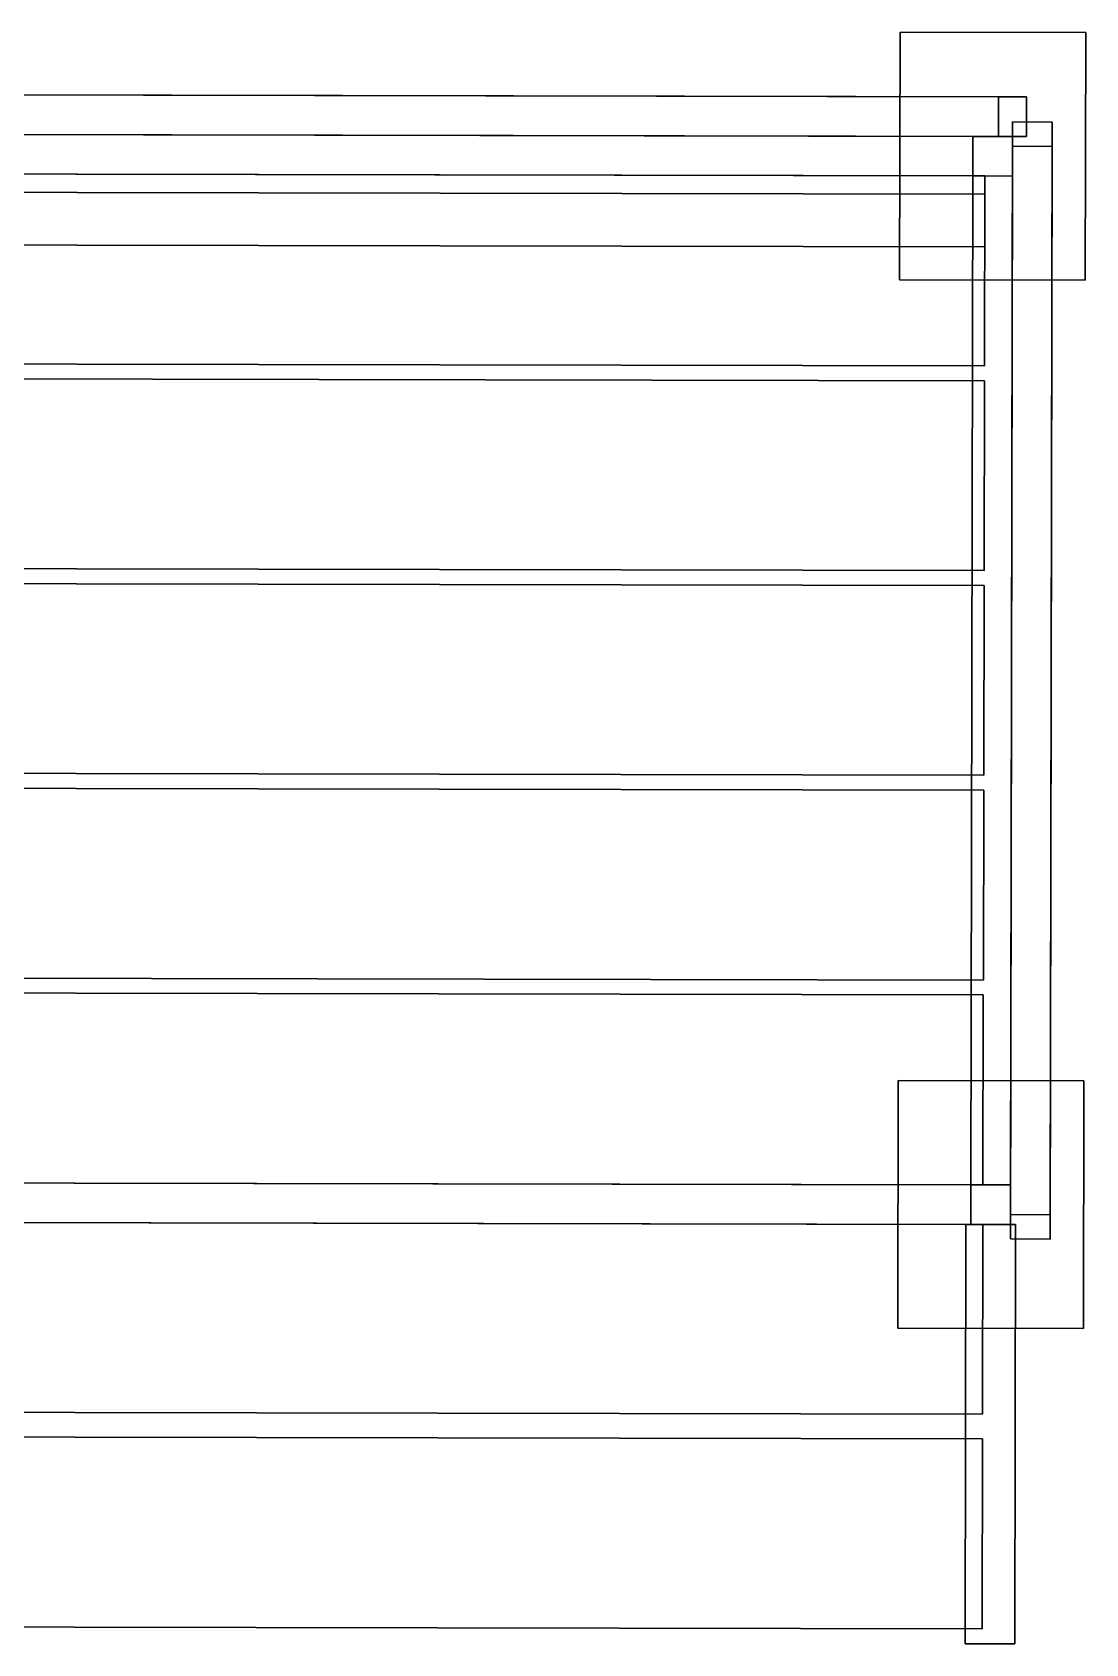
# Model space of a CAD drawing. Header units: millimetres. Extents: x 42845 to 75561, y 6030 to 25331.
# Drawn here: x 74284 to 75561, y 13014 to 14966 of the extents above; entities that cross this region are included whole.
import ezdxf

# ---------------------------------------------------------------- set-up
doc = ezdxf.new("R2010")
doc.units = ezdxf.units.MM
doc.layers.add('KwikScaf 3D', color=7, linetype='CONTINUOUS')

msp = doc.modelspace()

# ---------------------------------------------------------------- meshes
at = {"layer": 'KwikScaf 3D', "color": 200}
mesh = msp.add_polymesh((6, 3), dxfattribs=at)
for k, corner in enumerate([(75335.5, 14966.4, -460), (75335.5, 14966.4, -498), (75335.5, 14966.4, -498), (75560.5, 14965.9, -460), (75560.5, 14965.9, -498), (75560.5, 14965.9, -498), (75560, 14665.9, -460), (75560, 14665.9, -498), (75560.5, 14965.9, -498), (75335, 14666.4, -460), (75335, 14666.4, -498), (75335.5, 14966.4, -498), (75335, 14666.4, -460), (75335, 14666.4, -460), (75335.5, 14966.4, -460), (75560, 14665.9, -460), (75560, 14665.9, -460), (75560.5, 14965.9, -460)]):
    mesh.set_mesh_vertex(divmod(k, 3), corner)
at = {"layer": 'KwikScaf 3D', "color": 150}
mesh = msp.add_polymesh((6, 3), dxfattribs=at)
for k, corner in enumerate([(73002.1, 14892.8, 2521.9), (72967.9, 14892.8, 2488.2), (72967.9, 14892.8, 2488.2), (75488.9, 14888.1, -0.4), (75454.7, 14888.1, -34.1), (75454.7, 14888.1, -34.1), (75488.8, 14840.1, -0.4), (75454.6, 14840.1, -34.1), (75454.7, 14888.1, -34.1), (73002, 14844.8, 2521.9), (72967.8, 14844.8, 2488.2), (72967.9, 14892.8, 2488.2), (73002, 14844.8, 2521.9), (73002, 14844.8, 2521.9), (73002.1, 14892.8, 2521.9), (75488.8, 14840.1, -0.4), (75488.8, 14840.1, -0.4), (75488.9, 14888.1, -0.4)]):
    mesh.set_mesh_vertex(divmod(k, 3), corner)
mesh = msp.add_polymesh((6, 3), dxfattribs=at)
for k, corner in enumerate([(75454.6, 14840.1, 5493.9), (75488.8, 14840.1, 5460.2), (75488.8, 14840.1, 5460.2), (72967.8, 14844.8, 2971.6), (73002, 14844.8, 2937.9), (73002, 14844.8, 2937.9), (72967.9, 14892.8, 2971.6), (73002.1, 14892.8, 2937.9), (73002, 14844.8, 2937.9), (75454.7, 14888.1, 5493.9), (75488.9, 14888.1, 5460.2), (75488.8, 14840.1, 5460.2), (75454.7, 14888.1, 5493.9), (75454.7, 14888.1, 5493.9), (75454.6, 14840.1, 5493.9), (72967.9, 14892.8, 2971.6), (72967.9, 14892.8, 2971.6), (72967.8, 14844.8, 2971.6)]):
    mesh.set_mesh_vertex(divmod(k, 3), corner)
mesh = msp.add_polymesh((6, 3), dxfattribs=at)
for k, corner in enumerate([(73002.1, 14892.8, 8465.9), (72967.9, 14892.8, 8432.2), (72967.9, 14892.8, 8432.2), (75488.9, 14888.1, 5943.6), (75454.7, 14888.1, 5909.9), (75454.7, 14888.1, 5909.9), (75488.8, 14840.1, 5943.6), (75454.6, 14840.1, 5909.9), (75454.7, 14888.1, 5909.9), (73002, 14844.8, 8465.9), (72967.8, 14844.8, 8432.2), (72967.9, 14892.8, 8432.2), (73002, 14844.8, 8465.9), (73002, 14844.8, 8465.9), (73002.1, 14892.8, 8465.9), (75488.8, 14840.1, 5943.6), (75488.8, 14840.1, 5943.6), (75488.9, 14888.1, 5943.6)]):
    mesh.set_mesh_vertex(divmod(k, 3), corner)
mesh = msp.add_polymesh((6, 3), dxfattribs=at)
for k, corner in enumerate([(75519.8, 14828.1, 1059.7), (75519.8, 14857.6, 1021.8), (75519.8, 14857.6, 1021.8), (75517.3, 13504.4, 30.1), (75517.3, 13533.9, -7.8), (75517.3, 13533.9, -7.8), (75469.3, 13504.5, 30.1), (75469.3, 13534, -7.8), (75517.3, 13533.9, -7.8), (75471.8, 14828.2, 1059.7), (75471.8, 14857.7, 1021.8), (75519.8, 14857.6, 1021.8), (75471.8, 14828.2, 1059.7), (75471.8, 14828.2, 1059.7), (75519.8, 14828.1, 1059.7), (75469.3, 13504.5, 30.1), (75469.3, 13504.5, 30.1), (75517.3, 13504.4, 30.1)]):
    mesh.set_mesh_vertex(divmod(k, 3), corner)
mesh = msp.add_polymesh((6, 3), dxfattribs=at)
for k, corner in enumerate([(75469.3, 13534, 3041.1), (75469.3, 13504.5, 3003.2), (75469.3, 13504.5, 3003.2), (75471.8, 14857.7, 2011.4), (75471.8, 14828.2, 1973.5), (75471.8, 14828.2, 1973.5), (75519.8, 14857.6, 2011.4), (75519.8, 14828.1, 1973.5), (75471.8, 14828.2, 1973.5), (75517.3, 13533.9, 3041.1), (75517.3, 13504.4, 3003.2), (75469.3, 13504.5, 3003.2), (75517.3, 13533.9, 3041.1), (75517.3, 13533.9, 3041.1), (75469.3, 13534, 3041.1), (75519.8, 14857.6, 2011.4), (75519.8, 14857.6, 2011.4), (75471.8, 14857.7, 2011.4)]):
    mesh.set_mesh_vertex(divmod(k, 3), corner)
mesh = msp.add_polymesh((6, 3), dxfattribs=at)
for k, corner in enumerate([(75519.8, 14828.1, 5022.4), (75519.8, 14857.6, 4984.5), (75519.8, 14857.6, 4984.5), (75517.3, 13504.4, 3992.7), (75517.3, 13533.9, 3954.8), (75517.3, 13533.9, 3954.8), (75469.3, 13504.5, 3992.7), (75469.3, 13534, 3954.8), (75517.3, 13533.9, 3954.8), (75471.8, 14828.2, 5022.4), (75471.8, 14857.7, 4984.5), (75519.8, 14857.6, 4984.5), (75471.8, 14828.2, 5022.4), (75471.8, 14828.2, 5022.4), (75519.8, 14828.1, 5022.4), (75469.3, 13504.5, 3992.7), (75469.3, 13504.5, 3992.7), (75517.3, 13504.4, 3992.7)]):
    mesh.set_mesh_vertex(divmod(k, 3), corner)
mesh = msp.add_polymesh((6, 3), dxfattribs=at)
for k, corner in enumerate([(75469.3, 13534, 7003.7), (75469.3, 13504.5, 6965.8), (75469.3, 13504.5, 6965.8), (75471.8, 14857.7, 5974), (75471.8, 14828.2, 5936.1), (75471.8, 14828.2, 5936.1), (75519.8, 14857.6, 5974), (75519.8, 14828.1, 5936.1), (75471.8, 14828.2, 5936.1), (75517.3, 13533.9, 7003.7), (75517.3, 13504.4, 6965.8), (75469.3, 13504.5, 6965.8), (75517.3, 13533.9, 7003.7), (75517.3, 13533.9, 7003.7), (75469.3, 13534, 7003.7), (75519.8, 14857.6, 5974), (75519.8, 14857.6, 5974), (75471.8, 14857.7, 5974)]):
    mesh.set_mesh_vertex(divmod(k, 3), corner)
mesh = msp.add_polymesh((6, 3), dxfattribs=at)
for k, corner in enumerate([(75519.8, 14828.1, 8985), (75519.8, 14857.6, 8947.1), (75519.8, 14857.6, 8947.1), (75517.3, 13504.4, 7955.3), (75517.3, 13533.9, 7917.5), (75517.3, 13533.9, 7917.5), (75469.3, 13504.5, 7955.3), (75469.3, 13534, 7917.5), (75517.3, 13533.9, 7917.5), (75471.8, 14828.2, 8985), (75471.8, 14857.7, 8947.1), (75519.8, 14857.6, 8947.1), (75471.8, 14828.2, 8985), (75471.8, 14828.2, 8985), (75519.8, 14828.1, 8985), (75469.3, 13504.5, 7955.3), (75469.3, 13504.5, 7955.3), (75517.3, 13504.4, 7955.3)]):
    mesh.set_mesh_vertex(divmod(k, 3), corner)
at = {"layer": 'KwikScaf 3D', "color": 40}
mesh = msp.add_polymesh((6, 3), dxfattribs=at)
for k, corner in enumerate([(75423.7, 14792.2, 80), (75423.7, 14792.2, 32), (75423.7, 14792.2, 32), (73032.7, 14796.7, 80), (73032.7, 14796.7, 32), (73032.7, 14796.7, 32), (73032.8, 14844.7, 80), (73032.8, 14844.7, 32), (73032.7, 14796.7, 32), (75423.8, 14840.2, 80), (75423.8, 14840.2, 32), (75423.7, 14792.2, 32), (75423.8, 14840.2, 80), (75423.8, 14840.2, 80), (75423.7, 14792.2, 80), (73032.8, 14844.7, 80), (73032.8, 14844.7, 80), (73032.7, 14796.7, 80)]):
    mesh.set_mesh_vertex(divmod(k, 3), corner)
mesh = msp.add_polymesh((6, 3), dxfattribs=at)
for k, corner in enumerate([(75423.7, 14792.2, 1566), (75423.7, 14792.2, 1518), (75423.7, 14792.2, 1518), (73032.7, 14796.7, 1566), (73032.7, 14796.7, 1518), (73032.7, 14796.7, 1518), (73032.8, 14844.7, 1566), (73032.8, 14844.7, 1518), (73032.7, 14796.7, 1518), (75423.8, 14840.2, 1566), (75423.8, 14840.2, 1518), (75423.7, 14792.2, 1518), (75423.8, 14840.2, 1566), (75423.8, 14840.2, 1566), (75423.7, 14792.2, 1566), (73032.8, 14844.7, 1566), (73032.8, 14844.7, 1566), (73032.7, 14796.7, 1566)]):
    mesh.set_mesh_vertex(divmod(k, 3), corner)
mesh = msp.add_polymesh((6, 3), dxfattribs=at)
for k, corner in enumerate([(75423.7, 14792.2, 3547.3), (75423.7, 14792.2, 3499.3), (75423.7, 14792.2, 3499.3), (73032.7, 14796.7, 3547.3), (73032.7, 14796.7, 3499.3), (73032.7, 14796.7, 3499.3), (73032.8, 14844.7, 3547.3), (73032.8, 14844.7, 3499.3), (73032.7, 14796.7, 3499.3), (75423.8, 14840.2, 3547.3), (75423.8, 14840.2, 3499.3), (75423.7, 14792.2, 3499.3), (75423.8, 14840.2, 3547.3), (75423.8, 14840.2, 3547.3), (75423.7, 14792.2, 3547.3), (73032.8, 14844.7, 3547.3), (73032.8, 14844.7, 3547.3), (73032.7, 14796.7, 3547.3)]):
    mesh.set_mesh_vertex(divmod(k, 3), corner)
mesh = msp.add_polymesh((6, 3), dxfattribs=at)
for k, corner in enumerate([(75423.7, 14792.2, 5528.6), (75423.7, 14792.2, 5480.6), (75423.7, 14792.2, 5480.6), (73032.7, 14796.7, 5528.6), (73032.7, 14796.7, 5480.6), (73032.7, 14796.7, 5480.6), (73032.8, 14844.7, 5528.6), (73032.8, 14844.7, 5480.6), (73032.7, 14796.7, 5480.6), (75423.8, 14840.2, 5528.6), (75423.8, 14840.2, 5480.6), (75423.7, 14792.2, 5480.6), (75423.8, 14840.2, 5528.6), (75423.8, 14840.2, 5528.6), (75423.7, 14792.2, 5528.6), (73032.8, 14844.7, 5528.6), (73032.8, 14844.7, 5528.6), (73032.7, 14796.7, 5528.6)]):
    mesh.set_mesh_vertex(divmod(k, 3), corner)
mesh = msp.add_polymesh((6, 3), dxfattribs=at)
for k, corner in enumerate([(75423.7, 14792.2, 7509.9), (75423.7, 14792.2, 7461.9), (75423.7, 14792.2, 7461.9), (73032.7, 14796.7, 7509.9), (73032.7, 14796.7, 7461.9), (73032.7, 14796.7, 7461.9), (73032.8, 14844.7, 7509.9), (73032.8, 14844.7, 7461.9), (73032.7, 14796.7, 7461.9), (75423.8, 14840.2, 7509.9), (75423.8, 14840.2, 7461.9), (75423.7, 14792.2, 7461.9), (75423.8, 14840.2, 7509.9), (75423.8, 14840.2, 7509.9), (75423.7, 14792.2, 7509.9), (73032.8, 14844.7, 7509.9), (73032.8, 14844.7, 7509.9), (73032.7, 14796.7, 7509.9)]):
    mesh.set_mesh_vertex(divmod(k, 3), corner)
at = {"layer": 'KwikScaf 3D', "color": 70}
mesh = msp.add_polymesh((6, 3), dxfattribs=at)
for k, corner in enumerate([(75423.7, 14792.2, 8500.6), (75423.7, 14792.2, 8452.6), (75423.7, 14792.2, 8452.6), (73032.7, 14796.7, 8500.6), (73032.7, 14796.7, 8452.6), (73032.7, 14796.7, 8452.6), (73032.8, 14844.7, 8500.6), (73032.8, 14844.7, 8452.6), (73032.7, 14796.7, 8452.6), (75423.8, 14840.2, 8500.6), (75423.8, 14840.2, 8452.6), (75423.7, 14792.2, 8452.6), (75423.8, 14840.2, 8500.6), (75423.8, 14840.2, 8500.6), (75423.7, 14792.2, 8500.6), (73032.8, 14844.7, 8500.6), (73032.8, 14844.7, 8500.6), (73032.7, 14796.7, 8500.6)]):
    mesh.set_mesh_vertex(divmod(k, 3), corner)
at = {"layer": 'KwikScaf 3D', "color": 80}
mesh = msp.add_polymesh((6, 3), dxfattribs=at)
for k, corner in enumerate([(75423.7, 14792.2, 8005.3), (75423.7, 14792.2, 7957.3), (75423.7, 14792.2, 7957.3), (73032.7, 14796.7, 8005.3), (73032.7, 14796.7, 7957.3), (73032.7, 14796.7, 7957.3), (73032.8, 14844.7, 8005.3), (73032.8, 14844.7, 7957.3), (73032.7, 14796.7, 7957.3), (75423.8, 14840.2, 8005.3), (75423.8, 14840.2, 7957.3), (75423.7, 14792.2, 7957.3), (75423.8, 14840.2, 8005.3), (75423.8, 14840.2, 8005.3), (75423.7, 14792.2, 8005.3), (73032.8, 14844.7, 8005.3), (73032.8, 14844.7, 8005.3), (73032.7, 14796.7, 8005.3)]):
    mesh.set_mesh_vertex(divmod(k, 3), corner)
at = {"layer": 'KwikScaf 3D', "color": 40}
mesh = msp.add_polymesh((6, 3), dxfattribs=at)
for k, corner in enumerate([(75423.7, 14792.2, 9491.3), (75423.7, 14792.2, 9443.3), (75423.7, 14792.2, 9443.3), (73032.7, 14796.7, 9491.3), (73032.7, 14796.7, 9443.3), (73032.7, 14796.7, 9443.3), (73032.8, 14844.7, 9491.3), (73032.8, 14844.7, 9443.3), (73032.7, 14796.7, 9443.3), (75423.8, 14840.2, 9491.3), (75423.8, 14840.2, 9443.3), (75423.7, 14792.2, 9443.3), (75423.8, 14840.2, 9491.3), (75423.8, 14840.2, 9491.3), (75423.7, 14792.2, 9491.3), (73032.8, 14844.7, 9491.3), (73032.8, 14844.7, 9491.3), (73032.7, 14796.7, 9491.3)]):
    mesh.set_mesh_vertex(divmod(k, 3), corner)
at = {"layer": 'KwikScaf 3D', "color": 70}
mesh = msp.add_polymesh((6, 3), dxfattribs=at)
for k, corner in enumerate([(75423.7, 14792.2, 10481.9), (75423.7, 14792.2, 10433.9), (75423.7, 14792.2, 10433.9), (73032.7, 14796.7, 10481.9), (73032.7, 14796.7, 10433.9), (73032.7, 14796.7, 10433.9), (73032.8, 14844.7, 10481.9), (73032.8, 14844.7, 10433.9), (73032.7, 14796.7, 10433.9), (75423.8, 14840.2, 10481.9), (75423.8, 14840.2, 10433.9), (75423.7, 14792.2, 10433.9), (75423.8, 14840.2, 10481.9), (75423.8, 14840.2, 10481.9), (75423.7, 14792.2, 10481.9), (73032.8, 14844.7, 10481.9), (73032.8, 14844.7, 10481.9), (73032.7, 14796.7, 10481.9)]):
    mesh.set_mesh_vertex(divmod(k, 3), corner)
at = {"layer": 'KwikScaf 3D', "color": 80}
mesh = msp.add_polymesh((6, 3), dxfattribs=at)
for k, corner in enumerate([(75423.7, 14792.2, 9986.6), (75423.7, 14792.2, 9938.6), (75423.7, 14792.2, 9938.6), (73032.7, 14796.7, 9986.6), (73032.7, 14796.7, 9938.6), (73032.7, 14796.7, 9938.6), (73032.8, 14844.7, 9986.6), (73032.8, 14844.7, 9938.6), (73032.7, 14796.7, 9938.6), (75423.8, 14840.2, 9986.6), (75423.8, 14840.2, 9938.6), (75423.7, 14792.2, 9938.6), (75423.8, 14840.2, 9986.6), (75423.8, 14840.2, 9986.6), (75423.7, 14792.2, 9986.6), (73032.8, 14844.7, 9986.6), (73032.8, 14844.7, 9986.6), (73032.7, 14796.7, 9986.6)]):
    mesh.set_mesh_vertex(divmod(k, 3), corner)
at = {"layer": 'KwikScaf 3D', "color": 180}
mesh = msp.add_polymesh((6, 3), dxfattribs=at)
for k, corner in enumerate([(75471.8, 14840.1, 2887), (75423.8, 14840.2, 2887), (75423.8, 14840.2, 2887), (75471.8, 14840.1, -185), (75423.8, 14840.2, -185), (75423.8, 14840.2, -185), (75471.7, 14792.1, -185), (75423.7, 14792.2, -185), (75423.8, 14840.2, -185), (75471.7, 14792.1, 2887), (75423.7, 14792.2, 2887), (75423.8, 14840.2, 2887), (75471.7, 14792.1, 2887), (75471.7, 14792.1, 2887), (75471.8, 14840.1, 2887), (75471.7, 14792.1, -185), (75471.7, 14792.1, -185), (75471.8, 14840.1, -185)]):
    mesh.set_mesh_vertex(divmod(k, 3), corner)
mesh = msp.add_polymesh((6, 3), dxfattribs=at)
for k, corner in enumerate([(75471.8, 14840.1, 5859), (75423.8, 14840.2, 5859), (75423.8, 14840.2, 5859), (75471.8, 14840.1, 2787), (75423.8, 14840.2, 2787), (75423.8, 14840.2, 2787), (75471.7, 14792.1, 2787), (75423.7, 14792.2, 2787), (75423.8, 14840.2, 2787), (75471.7, 14792.1, 5859), (75423.7, 14792.2, 5859), (75423.8, 14840.2, 5859), (75471.7, 14792.1, 5859), (75471.7, 14792.1, 5859), (75471.8, 14840.1, 5859), (75471.7, 14792.1, 2787), (75471.7, 14792.1, 2787), (75471.8, 14840.1, 2787)]):
    mesh.set_mesh_vertex(divmod(k, 3), corner)
mesh = msp.add_polymesh((6, 3), dxfattribs=at)
for k, corner in enumerate([(75471.8, 14840.1, 8831), (75423.8, 14840.2, 8831), (75423.8, 14840.2, 8831), (75471.8, 14840.1, 5759), (75423.8, 14840.2, 5759), (75423.8, 14840.2, 5759), (75471.7, 14792.1, 5759), (75423.7, 14792.2, 5759), (75423.8, 14840.2, 5759), (75471.7, 14792.1, 8831), (75423.7, 14792.2, 8831), (75423.8, 14840.2, 8831), (75471.7, 14792.1, 8831), (75471.7, 14792.1, 8831), (75471.8, 14840.1, 8831), (75471.7, 14792.1, 5759), (75471.7, 14792.1, 5759), (75471.8, 14840.1, 5759)]):
    mesh.set_mesh_vertex(divmod(k, 3), corner)
mesh = msp.add_polymesh((6, 3), dxfattribs=at)
for k, corner in enumerate([(75471.8, 14840.1, 10812.3), (75423.8, 14840.2, 10812.3), (75423.8, 14840.2, 10812.3), (75471.8, 14840.1, 8731), (75423.8, 14840.2, 8731), (75423.8, 14840.2, 8731), (75471.7, 14792.1, 8731), (75423.7, 14792.2, 8731), (75423.8, 14840.2, 8731), (75471.7, 14792.1, 10812.3), (75423.7, 14792.2, 10812.3), (75423.8, 14840.2, 10812.3), (75471.7, 14792.1, 10812.3), (75471.7, 14792.1, 10812.3), (75471.8, 14840.1, 10812.3), (75471.7, 14792.1, 8731), (75471.7, 14792.1, 8731), (75471.8, 14840.1, 8731)]):
    mesh.set_mesh_vertex(divmod(k, 3), corner)
at = {"layer": 'KwikScaf 3D', "color": 190}
mesh = msp.add_polymesh((6, 3), dxfattribs=at)
for k, corner in enumerate([(75471.8, 14840.1), (75423.8, 14840.2), (75423.8, 14840.2), (75471.8, 14840.1, -460), (75423.8, 14840.2, -460), (75423.8, 14840.2, -460), (75471.7, 14792.1, -460), (75423.7, 14792.2, -460), (75423.8, 14840.2, -460), (75471.7, 14792.1), (75423.7, 14792.2), (75423.8, 14840.2), (75471.7, 14792.1), (75471.7, 14792.1), (75471.8, 14840.1), (75471.7, 14792.1, -460), (75471.7, 14792.1, -460), (75471.8, 14840.1, -460)]):
    mesh.set_mesh_vertex(divmod(k, 3), corner)
at = {"layer": 'KwikScaf 3D', "color": 20}
mesh = msp.add_polymesh((6, 3), dxfattribs=at)
for k, corner in enumerate([(75437.8, 14562.2, 7550.9), (75437.8, 14562.2, 7486.9), (75437.8, 14562.2, 7486.9), (73017.8, 14566.7, 7550.9), (73017.8, 14566.7, 7486.9), (73017.8, 14566.7, 7486.9), (73018.2, 14796.7, 7550.9), (73018.2, 14796.7, 7486.9), (73017.8, 14566.7, 7486.9), (75438.2, 14792.2, 7550.9), (75438.2, 14792.2, 7486.9), (75437.8, 14562.2, 7486.9), (75438.2, 14792.2, 7550.9), (75438.2, 14792.2, 7550.9), (75437.8, 14562.2, 7550.9), (73018.2, 14796.7, 7550.9), (73018.2, 14796.7, 7550.9), (73017.8, 14566.7, 7550.9)]):
    mesh.set_mesh_vertex(divmod(k, 3), corner)
mesh = msp.add_polymesh((6, 3), dxfattribs=at)
for k, corner in enumerate([(75437.8, 14562.2, 9532.3), (75437.8, 14562.2, 9468.3), (75437.8, 14562.2, 9468.3), (73017.8, 14566.7, 9532.3), (73017.8, 14566.7, 9468.3), (73017.8, 14566.7, 9468.3), (73018.2, 14796.7, 9532.3), (73018.2, 14796.7, 9468.3), (73017.8, 14566.7, 9468.3), (75438.2, 14792.2, 9532.3), (75438.2, 14792.2, 9468.3), (75437.8, 14562.2, 9468.3), (75438.2, 14792.2, 9532.3), (75438.2, 14792.2, 9532.3), (75437.8, 14562.2, 9532.3), (73018.2, 14796.7, 9532.3), (73018.2, 14796.7, 9532.3), (73017.8, 14566.7, 9532.3)]):
    mesh.set_mesh_vertex(divmod(k, 3), corner)
at = {"layer": 'KwikScaf 3D', "color": 50}
mesh = msp.add_polymesh((6, 3), dxfattribs=at)
for k, corner in enumerate([(75421.4, 13570.2, 100), (75421.4, 13570.2, 52), (75421.4, 13570.2, 52), (75423.7, 14792.2, 100), (75423.7, 14792.2, 52), (75423.7, 14792.2, 52), (75471.7, 14792.1, 100), (75471.7, 14792.1, 52), (75423.7, 14792.2, 52), (75469.4, 13570.1, 100), (75469.4, 13570.1, 52), (75421.4, 13570.2, 52), (75469.4, 13570.1, 100), (75469.4, 13570.1, 100), (75421.4, 13570.2, 100), (75471.7, 14792.1, 100), (75471.7, 14792.1, 100), (75423.7, 14792.2, 100)]):
    mesh.set_mesh_vertex(divmod(k, 3), corner)
mesh = msp.add_polymesh((6, 3), dxfattribs=at)
for k, corner in enumerate([(75421.4, 13570.2, 1586), (75421.4, 13570.2, 1538), (75421.4, 13570.2, 1538), (75423.7, 14792.2, 1586), (75423.7, 14792.2, 1538), (75423.7, 14792.2, 1538), (75471.7, 14792.1, 1586), (75471.7, 14792.1, 1538), (75423.7, 14792.2, 1538), (75469.4, 13570.1, 1586), (75469.4, 13570.1, 1538), (75421.4, 13570.2, 1538), (75469.4, 13570.1, 1586), (75469.4, 13570.1, 1586), (75421.4, 13570.2, 1586), (75471.7, 14792.1, 1586), (75471.7, 14792.1, 1586), (75423.7, 14792.2, 1586)]):
    mesh.set_mesh_vertex(divmod(k, 3), corner)
mesh = msp.add_polymesh((6, 3), dxfattribs=at)
for k, corner in enumerate([(75421.4, 13570.2, 3567.3), (75421.4, 13570.2, 3519.3), (75421.4, 13570.2, 3519.3), (75423.7, 14792.2, 3567.3), (75423.7, 14792.2, 3519.3), (75423.7, 14792.2, 3519.3), (75471.7, 14792.1, 3567.3), (75471.7, 14792.1, 3519.3), (75423.7, 14792.2, 3519.3), (75469.4, 13570.1, 3567.3), (75469.4, 13570.1, 3519.3), (75421.4, 13570.2, 3519.3), (75469.4, 13570.1, 3567.3), (75469.4, 13570.1, 3567.3), (75421.4, 13570.2, 3567.3), (75471.7, 14792.1, 3567.3), (75471.7, 14792.1, 3567.3), (75423.7, 14792.2, 3567.3)]):
    mesh.set_mesh_vertex(divmod(k, 3), corner)
mesh = msp.add_polymesh((6, 3), dxfattribs=at)
for k, corner in enumerate([(75421.4, 13570.2, 5548.6), (75421.4, 13570.2, 5500.6), (75421.4, 13570.2, 5500.6), (75423.7, 14792.2, 5548.6), (75423.7, 14792.2, 5500.6), (75423.7, 14792.2, 5500.6), (75471.7, 14792.1, 5548.6), (75471.7, 14792.1, 5500.6), (75423.7, 14792.2, 5500.6), (75469.4, 13570.1, 5548.6), (75469.4, 13570.1, 5500.6), (75421.4, 13570.2, 5500.6), (75469.4, 13570.1, 5548.6), (75469.4, 13570.1, 5548.6), (75421.4, 13570.2, 5548.6), (75471.7, 14792.1, 5548.6), (75471.7, 14792.1, 5548.6), (75423.7, 14792.2, 5548.6)]):
    mesh.set_mesh_vertex(divmod(k, 3), corner)
mesh = msp.add_polymesh((6, 3), dxfattribs=at)
for k, corner in enumerate([(75421.4, 13570.2, 7529.9), (75421.4, 13570.2, 7481.9), (75421.4, 13570.2, 7481.9), (75423.7, 14792.2, 7529.9), (75423.7, 14792.2, 7481.9), (75423.7, 14792.2, 7481.9), (75471.7, 14792.1, 7529.9), (75471.7, 14792.1, 7481.9), (75423.7, 14792.2, 7481.9), (75469.4, 13570.1, 7529.9), (75469.4, 13570.1, 7481.9), (75421.4, 13570.2, 7481.9), (75469.4, 13570.1, 7529.9), (75469.4, 13570.1, 7529.9), (75421.4, 13570.2, 7529.9), (75471.7, 14792.1, 7529.9), (75471.7, 14792.1, 7529.9), (75423.7, 14792.2, 7529.9)]):
    mesh.set_mesh_vertex(divmod(k, 3), corner)
at = {"layer": 'KwikScaf 3D', "color": 70}
mesh = msp.add_polymesh((6, 3), dxfattribs=at)
for k, corner in enumerate([(75421.4, 13570.2, 8475.6), (75421.4, 13570.2, 8427.6), (75421.4, 13570.2, 8427.6), (75423.7, 14792.2, 8475.6), (75423.7, 14792.2, 8427.6), (75423.7, 14792.2, 8427.6), (75471.7, 14792.1, 8475.6), (75471.7, 14792.1, 8427.6), (75423.7, 14792.2, 8427.6), (75469.4, 13570.1, 8475.6), (75469.4, 13570.1, 8427.6), (75421.4, 13570.2, 8427.6), (75469.4, 13570.1, 8475.6), (75469.4, 13570.1, 8475.6), (75421.4, 13570.2, 8475.6), (75471.7, 14792.1, 8475.6), (75471.7, 14792.1, 8475.6), (75423.7, 14792.2, 8475.6)]):
    mesh.set_mesh_vertex(divmod(k, 3), corner)
at = {"layer": 'KwikScaf 3D', "color": 80}
mesh = msp.add_polymesh((6, 3), dxfattribs=at)
for k, corner in enumerate([(75421.4, 13570.2, 7980.3), (75421.4, 13570.2, 7932.3), (75421.4, 13570.2, 7932.3), (75423.7, 14792.2, 7980.3), (75423.7, 14792.2, 7932.3), (75423.7, 14792.2, 7932.3), (75471.7, 14792.1, 7980.3), (75471.7, 14792.1, 7932.3), (75423.7, 14792.2, 7932.3), (75469.4, 13570.1, 7980.3), (75469.4, 13570.1, 7932.3), (75421.4, 13570.2, 7932.3), (75469.4, 13570.1, 7980.3), (75469.4, 13570.1, 7980.3), (75421.4, 13570.2, 7980.3), (75471.7, 14792.1, 7980.3), (75471.7, 14792.1, 7980.3), (75423.7, 14792.2, 7980.3)]):
    mesh.set_mesh_vertex(divmod(k, 3), corner)
at = {"layer": 'KwikScaf 3D', "color": 50}
mesh = msp.add_polymesh((6, 3), dxfattribs=at)
for k, corner in enumerate([(75421.4, 13570.2, 9511.3), (75421.4, 13570.2, 9463.3), (75421.4, 13570.2, 9463.3), (75423.7, 14792.2, 9511.3), (75423.7, 14792.2, 9463.3), (75423.7, 14792.2, 9463.3), (75471.7, 14792.1, 9511.3), (75471.7, 14792.1, 9463.3), (75423.7, 14792.2, 9463.3), (75469.4, 13570.1, 9511.3), (75469.4, 13570.1, 9463.3), (75421.4, 13570.2, 9463.3), (75469.4, 13570.1, 9511.3), (75469.4, 13570.1, 9511.3), (75421.4, 13570.2, 9511.3), (75471.7, 14792.1, 9511.3), (75471.7, 14792.1, 9511.3), (75423.7, 14792.2, 9511.3)]):
    mesh.set_mesh_vertex(divmod(k, 3), corner)
at = {"layer": 'KwikScaf 3D', "color": 70}
mesh = msp.add_polymesh((6, 3), dxfattribs=at)
for k, corner in enumerate([(75421.4, 13570.2, 10456.9), (75421.4, 13570.2, 10408.9), (75421.4, 13570.2, 10408.9), (75423.7, 14792.2, 10456.9), (75423.7, 14792.2, 10408.9), (75423.7, 14792.2, 10408.9), (75471.7, 14792.1, 10456.9), (75471.7, 14792.1, 10408.9), (75423.7, 14792.2, 10408.9), (75469.4, 13570.1, 10456.9), (75469.4, 13570.1, 10408.9), (75421.4, 13570.2, 10408.9), (75469.4, 13570.1, 10456.9), (75469.4, 13570.1, 10456.9), (75421.4, 13570.2, 10456.9), (75471.7, 14792.1, 10456.9), (75471.7, 14792.1, 10456.9), (75423.7, 14792.2, 10456.9)]):
    mesh.set_mesh_vertex(divmod(k, 3), corner)
at = {"layer": 'KwikScaf 3D', "color": 80}
mesh = msp.add_polymesh((6, 3), dxfattribs=at)
for k, corner in enumerate([(75421.4, 13570.2, 9961.6), (75421.4, 13570.2, 9913.6), (75421.4, 13570.2, 9913.6), (75423.7, 14792.2, 9961.6), (75423.7, 14792.2, 9913.6), (75423.7, 14792.2, 9913.6), (75471.7, 14792.1, 9961.6), (75471.7, 14792.1, 9913.6), (75423.7, 14792.2, 9913.6), (75469.4, 13570.1, 9961.6), (75469.4, 13570.1, 9913.6), (75421.4, 13570.2, 9913.6), (75469.4, 13570.1, 9961.6), (75469.4, 13570.1, 9961.6), (75421.4, 13570.2, 9961.6), (75471.7, 14792.1, 9961.6), (75471.7, 14792.1, 9961.6), (75423.7, 14792.2, 9961.6)]):
    mesh.set_mesh_vertex(divmod(k, 3), corner)
at = {"layer": 'KwikScaf 3D', "color": 90}
mesh = msp.add_polymesh((6, 3), dxfattribs=at)
for k, corner in enumerate([(75438.1, 14706.2, 7550.9), (75438.2, 14770.2, 7550.9), (75438.2, 14770.2, 7550.9), (73018.1, 14710.7, 7550.9), (73018.2, 14774.7, 7550.9), (73018.2, 14774.7, 7550.9), (73018.1, 14710.7, 7780.9), (73018.2, 14774.7, 7780.9), (73018.2, 14774.7, 7550.9), (75438.1, 14706.2, 7780.9), (75438.2, 14770.2, 7780.9), (75438.2, 14770.2, 7550.9), (75438.1, 14706.2, 7780.9), (75438.1, 14706.2, 7780.9), (75438.1, 14706.2, 7550.9), (73018.1, 14710.7, 7780.9), (73018.1, 14710.7, 7780.9), (73018.1, 14710.7, 7550.9)]):
    mesh.set_mesh_vertex(divmod(k, 3), corner)
mesh = msp.add_polymesh((6, 3), dxfattribs=at)
for k, corner in enumerate([(75438.1, 14706.2, 9532.3), (75438.2, 14770.2, 9532.3), (75438.2, 14770.2, 9532.3), (73018.1, 14710.7, 9532.3), (73018.2, 14774.7, 9532.3), (73018.2, 14774.7, 9532.3), (73018.1, 14710.7, 9762.3), (73018.2, 14774.7, 9762.3), (73018.2, 14774.7, 9532.3), (75438.1, 14706.2, 9762.3), (75438.2, 14770.2, 9762.3), (75438.2, 14770.2, 9532.3), (75438.1, 14706.2, 9762.3), (75438.1, 14706.2, 9762.3), (75438.1, 14706.2, 9532.3), (73018.1, 14710.7, 9762.3), (73018.1, 14710.7, 9762.3), (73018.1, 14710.7, 9532.3)]):
    mesh.set_mesh_vertex(divmod(k, 3), corner)
at = {"layer": 'KwikScaf 3D', "color": 20}
mesh = msp.add_polymesh((6, 3), dxfattribs=at)
for k, corner in enumerate([(75437.3, 14314.2, 7550.9), (75437.3, 14314.2, 7486.9), (75437.3, 14314.2, 7486.9), (73017.3, 14318.7, 7550.9), (73017.3, 14318.7, 7486.9), (73017.3, 14318.7, 7486.9), (73017.8, 14548.7, 7550.9), (73017.8, 14548.7, 7486.9), (73017.3, 14318.7, 7486.9), (75437.7, 14544.2, 7550.9), (75437.7, 14544.2, 7486.9), (75437.3, 14314.2, 7486.9), (75437.7, 14544.2, 7550.9), (75437.7, 14544.2, 7550.9), (75437.3, 14314.2, 7550.9), (73017.8, 14548.7, 7550.9), (73017.8, 14548.7, 7550.9), (73017.3, 14318.7, 7550.9)]):
    mesh.set_mesh_vertex(divmod(k, 3), corner)
mesh = msp.add_polymesh((6, 3), dxfattribs=at)
for k, corner in enumerate([(75437.3, 14314.2, 9532.3), (75437.3, 14314.2, 9468.3), (75437.3, 14314.2, 9468.3), (73017.3, 14318.7, 9532.3), (73017.3, 14318.7, 9468.3), (73017.3, 14318.7, 9468.3), (73017.8, 14548.7, 9532.3), (73017.8, 14548.7, 9468.3), (73017.3, 14318.7, 9468.3), (75437.7, 14544.2, 9532.3), (75437.7, 14544.2, 9468.3), (75437.3, 14314.2, 9468.3), (75437.7, 14544.2, 9532.3), (75437.7, 14544.2, 9532.3), (75437.3, 14314.2, 9532.3), (73017.8, 14548.7, 9532.3), (73017.8, 14548.7, 9532.3), (73017.3, 14318.7, 9532.3)]):
    mesh.set_mesh_vertex(divmod(k, 3), corner)
mesh = msp.add_polymesh((6, 3), dxfattribs=at)
for k, corner in enumerate([(75436.8, 14066.2, 7550.9), (75436.8, 14066.2, 7486.9), (75436.8, 14066.2, 7486.9), (73016.8, 14070.7, 7550.9), (73016.8, 14070.7, 7486.9), (73016.8, 14070.7, 7486.9), (73017.3, 14300.7, 7550.9), (73017.3, 14300.7, 7486.9), (73016.8, 14070.7, 7486.9), (75437.3, 14296.2, 7550.9), (75437.3, 14296.2, 7486.9), (75436.8, 14066.2, 7486.9), (75437.3, 14296.2, 7550.9), (75437.3, 14296.2, 7550.9), (75436.8, 14066.2, 7550.9), (73017.3, 14300.7, 7550.9), (73017.3, 14300.7, 7550.9), (73016.8, 14070.7, 7550.9)]):
    mesh.set_mesh_vertex(divmod(k, 3), corner)
mesh = msp.add_polymesh((6, 3), dxfattribs=at)
for k, corner in enumerate([(75436.8, 14066.2, 9532.3), (75436.8, 14066.2, 9468.3), (75436.8, 14066.2, 9468.3), (73016.8, 14070.7, 9532.3), (73016.8, 14070.7, 9468.3), (73016.8, 14070.7, 9468.3), (73017.3, 14300.7, 9532.3), (73017.3, 14300.7, 9468.3), (73016.8, 14070.7, 9468.3), (75437.3, 14296.2, 9532.3), (75437.3, 14296.2, 9468.3), (75436.8, 14066.2, 9468.3), (75437.3, 14296.2, 9532.3), (75437.3, 14296.2, 9532.3), (75436.8, 14066.2, 9532.3), (73017.3, 14300.7, 9532.3), (73017.3, 14300.7, 9532.3), (73016.8, 14070.7, 9532.3)]):
    mesh.set_mesh_vertex(divmod(k, 3), corner)
mesh = msp.add_polymesh((6, 3), dxfattribs=at)
for k, corner in enumerate([(75436.4, 13818.2, 7550.9), (75436.4, 13818.2, 7486.9), (75436.4, 13818.2, 7486.9), (73016.4, 13822.7, 7550.9), (73016.4, 13822.7, 7486.9), (73016.4, 13822.7, 7486.9), (73016.8, 14052.7, 7550.9), (73016.8, 14052.7, 7486.9), (73016.4, 13822.7, 7486.9), (75436.8, 14048.2, 7550.9), (75436.8, 14048.2, 7486.9), (75436.4, 13818.2, 7486.9), (75436.8, 14048.2, 7550.9), (75436.8, 14048.2, 7550.9), (75436.4, 13818.2, 7550.9), (73016.8, 14052.7, 7550.9), (73016.8, 14052.7, 7550.9), (73016.4, 13822.7, 7550.9)]):
    mesh.set_mesh_vertex(divmod(k, 3), corner)
mesh = msp.add_polymesh((6, 3), dxfattribs=at)
for k, corner in enumerate([(75436.4, 13818.2, 9532.3), (75436.4, 13818.2, 9468.3), (75436.4, 13818.2, 9468.3), (73016.4, 13822.7, 9532.3), (73016.4, 13822.7, 9468.3), (73016.4, 13822.7, 9468.3), (73016.8, 14052.7, 9532.3), (73016.8, 14052.7, 9468.3), (73016.4, 13822.7, 9468.3), (75436.8, 14048.2, 9532.3), (75436.8, 14048.2, 9468.3), (75436.4, 13818.2, 9468.3), (75436.8, 14048.2, 9532.3), (75436.8, 14048.2, 9532.3), (75436.4, 13818.2, 9532.3), (73016.8, 14052.7, 9532.3), (73016.8, 14052.7, 9532.3), (73016.4, 13822.7, 9532.3)]):
    mesh.set_mesh_vertex(divmod(k, 3), corner)
mesh = msp.add_polymesh((6, 3), dxfattribs=at)
for k, corner in enumerate([(75435.9, 13570.2, 7550.9), (75435.9, 13570.2, 7486.9), (75435.9, 13570.2, 7486.9), (73015.9, 13574.7, 7550.9), (73015.9, 13574.7, 7486.9), (73015.9, 13574.7, 7486.9), (73016.3, 13804.7, 7550.9), (73016.3, 13804.7, 7486.9), (73015.9, 13574.7, 7486.9), (75436.3, 13800.2, 7550.9), (75436.3, 13800.2, 7486.9), (75435.9, 13570.2, 7486.9), (75436.3, 13800.2, 7550.9), (75436.3, 13800.2, 7550.9), (75435.9, 13570.2, 7550.9), (73016.3, 13804.7, 7550.9), (73016.3, 13804.7, 7550.9), (73015.9, 13574.7, 7550.9)]):
    mesh.set_mesh_vertex(divmod(k, 3), corner)
mesh = msp.add_polymesh((6, 3), dxfattribs=at)
for k, corner in enumerate([(75435.9, 13570.2, 9532.3), (75435.9, 13570.2, 9468.3), (75435.9, 13570.2, 9468.3), (73015.9, 13574.7, 9532.3), (73015.9, 13574.7, 9468.3), (73015.9, 13574.7, 9468.3), (73016.3, 13804.7, 9532.3), (73016.3, 13804.7, 9468.3), (73015.9, 13574.7, 9468.3), (75436.3, 13800.2, 9532.3), (75436.3, 13800.2, 9468.3), (75435.9, 13570.2, 9468.3), (75436.3, 13800.2, 9532.3), (75436.3, 13800.2, 9532.3), (75435.9, 13570.2, 9532.3), (73016.3, 13804.7, 9532.3), (73016.3, 13804.7, 9532.3), (73015.9, 13574.7, 9532.3)]):
    mesh.set_mesh_vertex(divmod(k, 3), corner)
at = {"layer": 'KwikScaf 3D', "color": 200}
mesh = msp.add_polymesh((6, 3), dxfattribs=at)
for k, corner in enumerate([(75557.6, 13395.9, -460), (75557.6, 13395.9, -498), (75557.6, 13395.9, -498), (75332.6, 13396.4, -460), (75332.6, 13396.4, -498), (75332.6, 13396.4, -498), (75333.1, 13696.4, -460), (75333.1, 13696.4, -498), (75332.6, 13396.4, -498), (75558.1, 13695.9, -460), (75558.1, 13695.9, -498), (75557.6, 13395.9, -498), (75558.1, 13695.9, -460), (75558.1, 13695.9, -460), (75557.6, 13395.9, -460), (75333.1, 13696.4, -460), (75333.1, 13696.4, -460), (75332.6, 13396.4, -460)]):
    mesh.set_mesh_vertex(divmod(k, 3), corner)
at = {"layer": 'KwikScaf 3D', "color": 40}
mesh = msp.add_polymesh((6, 3), dxfattribs=at)
for k, corner in enumerate([(73030.4, 13574.7, 80), (73030.4, 13574.7, 32), (73030.4, 13574.7, 32), (75421.4, 13570.2, 80), (75421.4, 13570.2, 32), (75421.4, 13570.2, 32), (75421.3, 13522.2, 80), (75421.3, 13522.2, 32), (75421.4, 13570.2, 32), (73030.3, 13526.7, 80), (73030.3, 13526.7, 32), (73030.4, 13574.7, 32), (73030.3, 13526.7, 80), (73030.3, 13526.7, 80), (73030.4, 13574.7, 80), (75421.3, 13522.2, 80), (75421.3, 13522.2, 80), (75421.4, 13570.2, 80)]):
    mesh.set_mesh_vertex(divmod(k, 3), corner)
mesh = msp.add_polymesh((6, 3), dxfattribs=at)
for k, corner in enumerate([(73030.4, 13574.7, 1566), (73030.4, 13574.7, 1518), (73030.4, 13574.7, 1518), (75421.4, 13570.2, 1566), (75421.4, 13570.2, 1518), (75421.4, 13570.2, 1518), (75421.3, 13522.2, 1566), (75421.3, 13522.2, 1518), (75421.4, 13570.2, 1518), (73030.3, 13526.7, 1566), (73030.3, 13526.7, 1518), (73030.4, 13574.7, 1518), (73030.3, 13526.7, 1566), (73030.3, 13526.7, 1566), (73030.4, 13574.7, 1566), (75421.3, 13522.2, 1566), (75421.3, 13522.2, 1566), (75421.4, 13570.2, 1566)]):
    mesh.set_mesh_vertex(divmod(k, 3), corner)
mesh = msp.add_polymesh((6, 3), dxfattribs=at)
for k, corner in enumerate([(73030.4, 13574.7, 3547.3), (73030.4, 13574.7, 3499.3), (73030.4, 13574.7, 3499.3), (75421.4, 13570.2, 3547.3), (75421.4, 13570.2, 3499.3), (75421.4, 13570.2, 3499.3), (75421.3, 13522.2, 3547.3), (75421.3, 13522.2, 3499.3), (75421.4, 13570.2, 3499.3), (73030.3, 13526.7, 3547.3), (73030.3, 13526.7, 3499.3), (73030.4, 13574.7, 3499.3), (73030.3, 13526.7, 3547.3), (73030.3, 13526.7, 3547.3), (73030.4, 13574.7, 3547.3), (75421.3, 13522.2, 3547.3), (75421.3, 13522.2, 3547.3), (75421.4, 13570.2, 3547.3)]):
    mesh.set_mesh_vertex(divmod(k, 3), corner)
mesh = msp.add_polymesh((6, 3), dxfattribs=at)
for k, corner in enumerate([(73030.4, 13574.7, 5528.6), (73030.4, 13574.7, 5480.6), (73030.4, 13574.7, 5480.6), (75421.4, 13570.2, 5528.6), (75421.4, 13570.2, 5480.6), (75421.4, 13570.2, 5480.6), (75421.3, 13522.2, 5528.6), (75421.3, 13522.2, 5480.6), (75421.4, 13570.2, 5480.6), (73030.3, 13526.7, 5528.6), (73030.3, 13526.7, 5480.6), (73030.4, 13574.7, 5480.6), (73030.3, 13526.7, 5528.6), (73030.3, 13526.7, 5528.6), (73030.4, 13574.7, 5528.6), (75421.3, 13522.2, 5528.6), (75421.3, 13522.2, 5528.6), (75421.4, 13570.2, 5528.6)]):
    mesh.set_mesh_vertex(divmod(k, 3), corner)
mesh = msp.add_polymesh((6, 3), dxfattribs=at)
for k, corner in enumerate([(73030.4, 13574.7, 7509.9), (73030.4, 13574.7, 7461.9), (73030.4, 13574.7, 7461.9), (75421.4, 13570.2, 7509.9), (75421.4, 13570.2, 7461.9), (75421.4, 13570.2, 7461.9), (75421.3, 13522.2, 7509.9), (75421.3, 13522.2, 7461.9), (75421.4, 13570.2, 7461.9), (73030.3, 13526.7, 7509.9), (73030.3, 13526.7, 7461.9), (73030.4, 13574.7, 7461.9), (73030.3, 13526.7, 7509.9), (73030.3, 13526.7, 7509.9), (73030.4, 13574.7, 7509.9), (75421.3, 13522.2, 7509.9), (75421.3, 13522.2, 7509.9), (75421.4, 13570.2, 7509.9)]):
    mesh.set_mesh_vertex(divmod(k, 3), corner)
mesh = msp.add_polymesh((6, 3), dxfattribs=at)
for k, corner in enumerate([(73030.4, 13574.7, 9491.3), (73030.4, 13574.7, 9443.3), (73030.4, 13574.7, 9443.3), (75421.4, 13570.2, 9491.3), (75421.4, 13570.2, 9443.3), (75421.4, 13570.2, 9443.3), (75421.3, 13522.2, 9491.3), (75421.3, 13522.2, 9443.3), (75421.4, 13570.2, 9443.3), (73030.3, 13526.7, 9491.3), (73030.3, 13526.7, 9443.3), (73030.4, 13574.7, 9443.3), (73030.3, 13526.7, 9491.3), (73030.3, 13526.7, 9491.3), (73030.4, 13574.7, 9491.3), (75421.3, 13522.2, 9491.3), (75421.3, 13522.2, 9491.3), (75421.4, 13570.2, 9491.3)]):
    mesh.set_mesh_vertex(divmod(k, 3), corner)
at = {"layer": 'KwikScaf 3D', "color": 180}
mesh = msp.add_polymesh((6, 3), dxfattribs=at)
for k, corner in enumerate([(75421.3, 13522.2, 2887), (75469.3, 13522.1, 2887), (75469.3, 13522.1, 2887), (75421.3, 13522.2, -185), (75469.3, 13522.1, -185), (75469.3, 13522.1, -185), (75421.4, 13570.2, -185), (75469.4, 13570.1, -185), (75469.3, 13522.1, -185), (75421.4, 13570.2, 2887), (75469.4, 13570.1, 2887), (75469.3, 13522.1, 2887), (75421.4, 13570.2, 2887), (75421.4, 13570.2, 2887), (75421.3, 13522.2, 2887), (75421.4, 13570.2, -185), (75421.4, 13570.2, -185), (75421.3, 13522.2, -185)]):
    mesh.set_mesh_vertex(divmod(k, 3), corner)
mesh = msp.add_polymesh((6, 3), dxfattribs=at)
for k, corner in enumerate([(75421.3, 13522.2, 5859), (75469.3, 13522.1, 5859), (75469.3, 13522.1, 5859), (75421.3, 13522.2, 2787), (75469.3, 13522.1, 2787), (75469.3, 13522.1, 2787), (75421.4, 13570.2, 2787), (75469.4, 13570.1, 2787), (75469.3, 13522.1, 2787), (75421.4, 13570.2, 5859), (75469.4, 13570.1, 5859), (75469.3, 13522.1, 5859), (75421.4, 13570.2, 5859), (75421.4, 13570.2, 5859), (75421.3, 13522.2, 5859), (75421.4, 13570.2, 2787), (75421.4, 13570.2, 2787), (75421.3, 13522.2, 2787)]):
    mesh.set_mesh_vertex(divmod(k, 3), corner)
mesh = msp.add_polymesh((6, 3), dxfattribs=at)
for k, corner in enumerate([(75421.3, 13522.2, 8831), (75469.3, 13522.1, 8831), (75469.3, 13522.1, 8831), (75421.3, 13522.2, 5759), (75469.3, 13522.1, 5759), (75469.3, 13522.1, 5759), (75421.4, 13570.2, 5759), (75469.4, 13570.1, 5759), (75469.3, 13522.1, 5759), (75421.4, 13570.2, 8831), (75469.4, 13570.1, 8831), (75469.3, 13522.1, 8831), (75421.4, 13570.2, 8831), (75421.4, 13570.2, 8831), (75421.3, 13522.2, 8831), (75421.4, 13570.2, 5759), (75421.4, 13570.2, 5759), (75421.3, 13522.2, 5759)]):
    mesh.set_mesh_vertex(divmod(k, 3), corner)
mesh = msp.add_polymesh((6, 3), dxfattribs=at)
for k, corner in enumerate([(75421.3, 13522.2, 10812.3), (75469.3, 13522.1, 10812.3), (75469.3, 13522.1, 10812.3), (75421.3, 13522.2, 8731), (75469.3, 13522.1, 8731), (75469.3, 13522.1, 8731), (75421.4, 13570.2, 8731), (75469.4, 13570.1, 8731), (75469.3, 13522.1, 8731), (75421.4, 13570.2, 10812.3), (75469.4, 13570.1, 10812.3), (75469.3, 13522.1, 10812.3), (75421.4, 13570.2, 10812.3), (75421.4, 13570.2, 10812.3), (75421.3, 13522.2, 10812.3), (75421.4, 13570.2, 8731), (75421.4, 13570.2, 8731), (75421.3, 13522.2, 8731)]):
    mesh.set_mesh_vertex(divmod(k, 3), corner)
at = {"layer": 'KwikScaf 3D', "color": 190}
mesh = msp.add_polymesh((6, 3), dxfattribs=at)
for k, corner in enumerate([(75421.3, 13522.2), (75469.3, 13522.1), (75469.3, 13522.1), (75421.3, 13522.2, -460), (75469.3, 13522.1, -460), (75469.3, 13522.1, -460), (75421.4, 13570.2, -460), (75469.4, 13570.1, -460), (75469.3, 13522.1, -460), (75421.4, 13570.2), (75469.4, 13570.1), (75469.3, 13522.1), (75421.4, 13570.2), (75421.4, 13570.2), (75421.3, 13522.2), (75421.4, 13570.2, -460), (75421.4, 13570.2, -460), (75421.3, 13522.2, -460)]):
    mesh.set_mesh_vertex(divmod(k, 3), corner)
at = {"layer": 'KwikScaf 3D', "color": 20}
mesh = msp.add_polymesh((6, 3), dxfattribs=at)
for k, corner in enumerate([(73015.8, 13526.7, 7550.9), (73015.8, 13526.7, 7486.9), (73015.8, 13526.7, 7486.9), (75435.8, 13522.2, 7550.9), (75435.8, 13522.2, 7486.9), (75435.8, 13522.2, 7486.9), (75435.4, 13292.2, 7550.9), (75435.4, 13292.2, 7486.9), (75435.8, 13522.2, 7486.9), (73015.4, 13296.7, 7550.9), (73015.4, 13296.7, 7486.9), (73015.8, 13526.7, 7486.9), (73015.4, 13296.7, 7550.9), (73015.4, 13296.7, 7550.9), (73015.8, 13526.7, 7550.9), (75435.4, 13292.2, 7550.9), (75435.4, 13292.2, 7550.9), (75435.8, 13522.2, 7550.9)]):
    mesh.set_mesh_vertex(divmod(k, 3), corner)
mesh = msp.add_polymesh((6, 3), dxfattribs=at)
for k, corner in enumerate([(73015.8, 13526.7, 9532.3), (73015.8, 13526.7, 9468.3), (73015.8, 13526.7, 9468.3), (75435.8, 13522.2, 9532.3), (75435.8, 13522.2, 9468.3), (75435.8, 13522.2, 9468.3), (75435.4, 13292.2, 9532.3), (75435.4, 13292.2, 9468.3), (75435.8, 13522.2, 9468.3), (73015.4, 13296.7, 9532.3), (73015.4, 13296.7, 9468.3), (73015.8, 13526.7, 9468.3), (73015.4, 13296.7, 9532.3), (73015.4, 13296.7, 9532.3), (73015.8, 13526.7, 9532.3), (75435.4, 13292.2, 9532.3), (75435.4, 13292.2, 9532.3), (75435.8, 13522.2, 9532.3)]):
    mesh.set_mesh_vertex(divmod(k, 3), corner)
at = {"layer": 'KwikScaf 3D', "color": 210}
mesh = msp.add_polymesh((6, 3), dxfattribs=at)
for k, corner in enumerate([(75474.4, 13014.1, 7533.9), (75474.4, 13014.1, 7533.9), (75474.4, 13014.1, 7533.9), (75475.3, 13522.1, 7088.9), (75475.3, 13522.1, 7533.9), (75475.3, 13522.1, 7533.9), (75415.3, 13522.2, 7088.9), (75415.3, 13522.2, 7533.9), (75475.3, 13522.1, 7533.9), (75414.4, 13014.2, 7533.9), (75414.4, 13014.2, 7533.9), (75474.4, 13014.1, 7533.9), (75414.4, 13014.2, 7533.9), (75414.4, 13014.2, 7533.9), (75474.4, 13014.1, 7533.9), (75415.3, 13522.2, 7088.9), (75415.3, 13522.2, 7088.9), (75475.3, 13522.1, 7088.9)]):
    mesh.set_mesh_vertex(divmod(k, 3), corner)
mesh = msp.add_polymesh((6, 3), dxfattribs=at)
for k, corner in enumerate([(75474.4, 13014.1, 8524.6), (75474.4, 13014.1, 8524.6), (75474.4, 13014.1, 8524.6), (75475.3, 13522.1, 8079.6), (75475.3, 13522.1, 8524.6), (75475.3, 13522.1, 8524.6), (75415.3, 13522.2, 8079.6), (75415.3, 13522.2, 8524.6), (75475.3, 13522.1, 8524.6), (75414.4, 13014.2, 8524.6), (75414.4, 13014.2, 8524.6), (75474.4, 13014.1, 8524.6), (75414.4, 13014.2, 8524.6), (75414.4, 13014.2, 8524.6), (75474.4, 13014.1, 8524.6), (75415.3, 13522.2, 8079.6), (75415.3, 13522.2, 8079.6), (75475.3, 13522.1, 8079.6)]):
    mesh.set_mesh_vertex(divmod(k, 3), corner)
mesh = msp.add_polymesh((6, 3), dxfattribs=at)
for k, corner in enumerate([(75474.4, 13014.1, 9515.3), (75474.4, 13014.1, 9515.3), (75474.4, 13014.1, 9515.3), (75475.3, 13522.1, 9070.3), (75475.3, 13522.1, 9515.3), (75475.3, 13522.1, 9515.3), (75415.3, 13522.2, 9070.3), (75415.3, 13522.2, 9515.3), (75475.3, 13522.1, 9515.3), (75414.4, 13014.2, 9515.3), (75414.4, 13014.2, 9515.3), (75474.4, 13014.1, 9515.3), (75414.4, 13014.2, 9515.3), (75414.4, 13014.2, 9515.3), (75474.4, 13014.1, 9515.3), (75415.3, 13522.2, 9070.3), (75415.3, 13522.2, 9070.3), (75475.3, 13522.1, 9070.3)]):
    mesh.set_mesh_vertex(divmod(k, 3), corner)
mesh = msp.add_polymesh((6, 3), dxfattribs=at)
for k, corner in enumerate([(75474.4, 13014.1, 10505.9), (75474.4, 13014.1, 10505.9), (75474.4, 13014.1, 10505.9), (75475.3, 13522.1, 10060.9), (75475.3, 13522.1, 10505.9), (75475.3, 13522.1, 10505.9), (75415.3, 13522.2, 10060.9), (75415.3, 13522.2, 10505.9), (75475.3, 13522.1, 10505.9), (75414.4, 13014.2, 10505.9), (75414.4, 13014.2, 10505.9), (75474.4, 13014.1, 10505.9), (75414.4, 13014.2, 10505.9), (75414.4, 13014.2, 10505.9), (75474.4, 13014.1, 10505.9), (75415.3, 13522.2, 10060.9), (75415.3, 13522.2, 10060.9), (75475.3, 13522.1, 10060.9)]):
    mesh.set_mesh_vertex(divmod(k, 3), corner)
at = {"layer": 'KwikScaf 3D', "color": 20}
mesh = msp.add_polymesh((6, 3), dxfattribs=at)
for k, corner in enumerate([(73015.3, 13266.7, 7550.9), (73015.3, 13266.7, 7486.9), (73015.3, 13266.7, 7486.9), (75435.3, 13262.2, 7550.9), (75435.3, 13262.2, 7486.9), (75435.3, 13262.2, 7486.9), (75434.9, 13032.2, 7550.9), (75434.9, 13032.2, 7486.9), (75435.3, 13262.2, 7486.9), (73014.9, 13036.7, 7550.9), (73014.9, 13036.7, 7486.9), (73015.3, 13266.7, 7486.9), (73014.9, 13036.7, 7550.9), (73014.9, 13036.7, 7550.9), (73015.3, 13266.7, 7550.9), (75434.9, 13032.2, 7550.9), (75434.9, 13032.2, 7550.9), (75435.3, 13262.2, 7550.9)]):
    mesh.set_mesh_vertex(divmod(k, 3), corner)
mesh = msp.add_polymesh((6, 3), dxfattribs=at)
for k, corner in enumerate([(73015.3, 13266.7, 9532.3), (73015.3, 13266.7, 9468.3), (73015.3, 13266.7, 9468.3), (75435.3, 13262.2, 9532.3), (75435.3, 13262.2, 9468.3), (75435.3, 13262.2, 9468.3), (75434.9, 13032.2, 9532.3), (75434.9, 13032.2, 9468.3), (75435.3, 13262.2, 9468.3), (73014.9, 13036.7, 9532.3), (73014.9, 13036.7, 9468.3), (73015.3, 13266.7, 9468.3), (73014.9, 13036.7, 9532.3), (73014.9, 13036.7, 9532.3), (73015.3, 13266.7, 9532.3), (75434.9, 13032.2, 9532.3), (75434.9, 13032.2, 9532.3), (75435.3, 13262.2, 9532.3)]):
    mesh.set_mesh_vertex(divmod(k, 3), corner)

doc.saveas('drawing.dxf')
